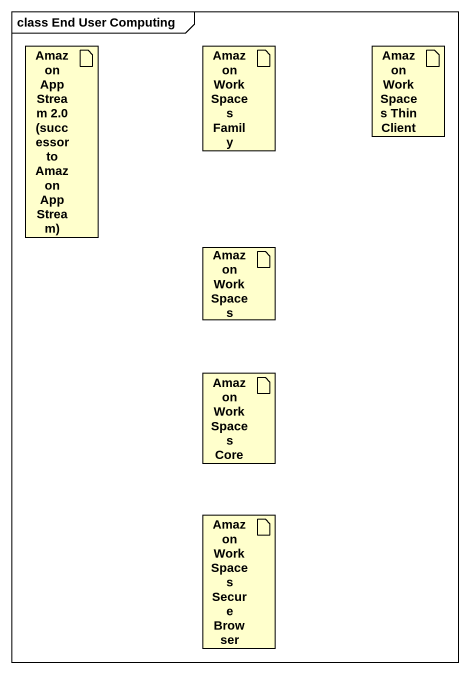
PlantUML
@startuml
mainframe class End User Computing
artifact "Amazon AppStream 2.0 (successor to Amazon AppStream)" as Amazon_AppStream_2_0
artifact "Amazon WorkSpaces Family" as Amazon_WorkSpaces_Family
artifact "Amazon WorkSpaces Thin Client" as Amazon_WorkSpaces_Thin
artifact "Amazon WorkSpaces" as Amazon_WorkSpaces
artifact "Amazon WorkSpaces Core" as Amazon_WorkSpaces_Core
artifact "Amazon WorkSpaces Secure Browser" as Amazon_WorkSpaces_Secure
@enduml
